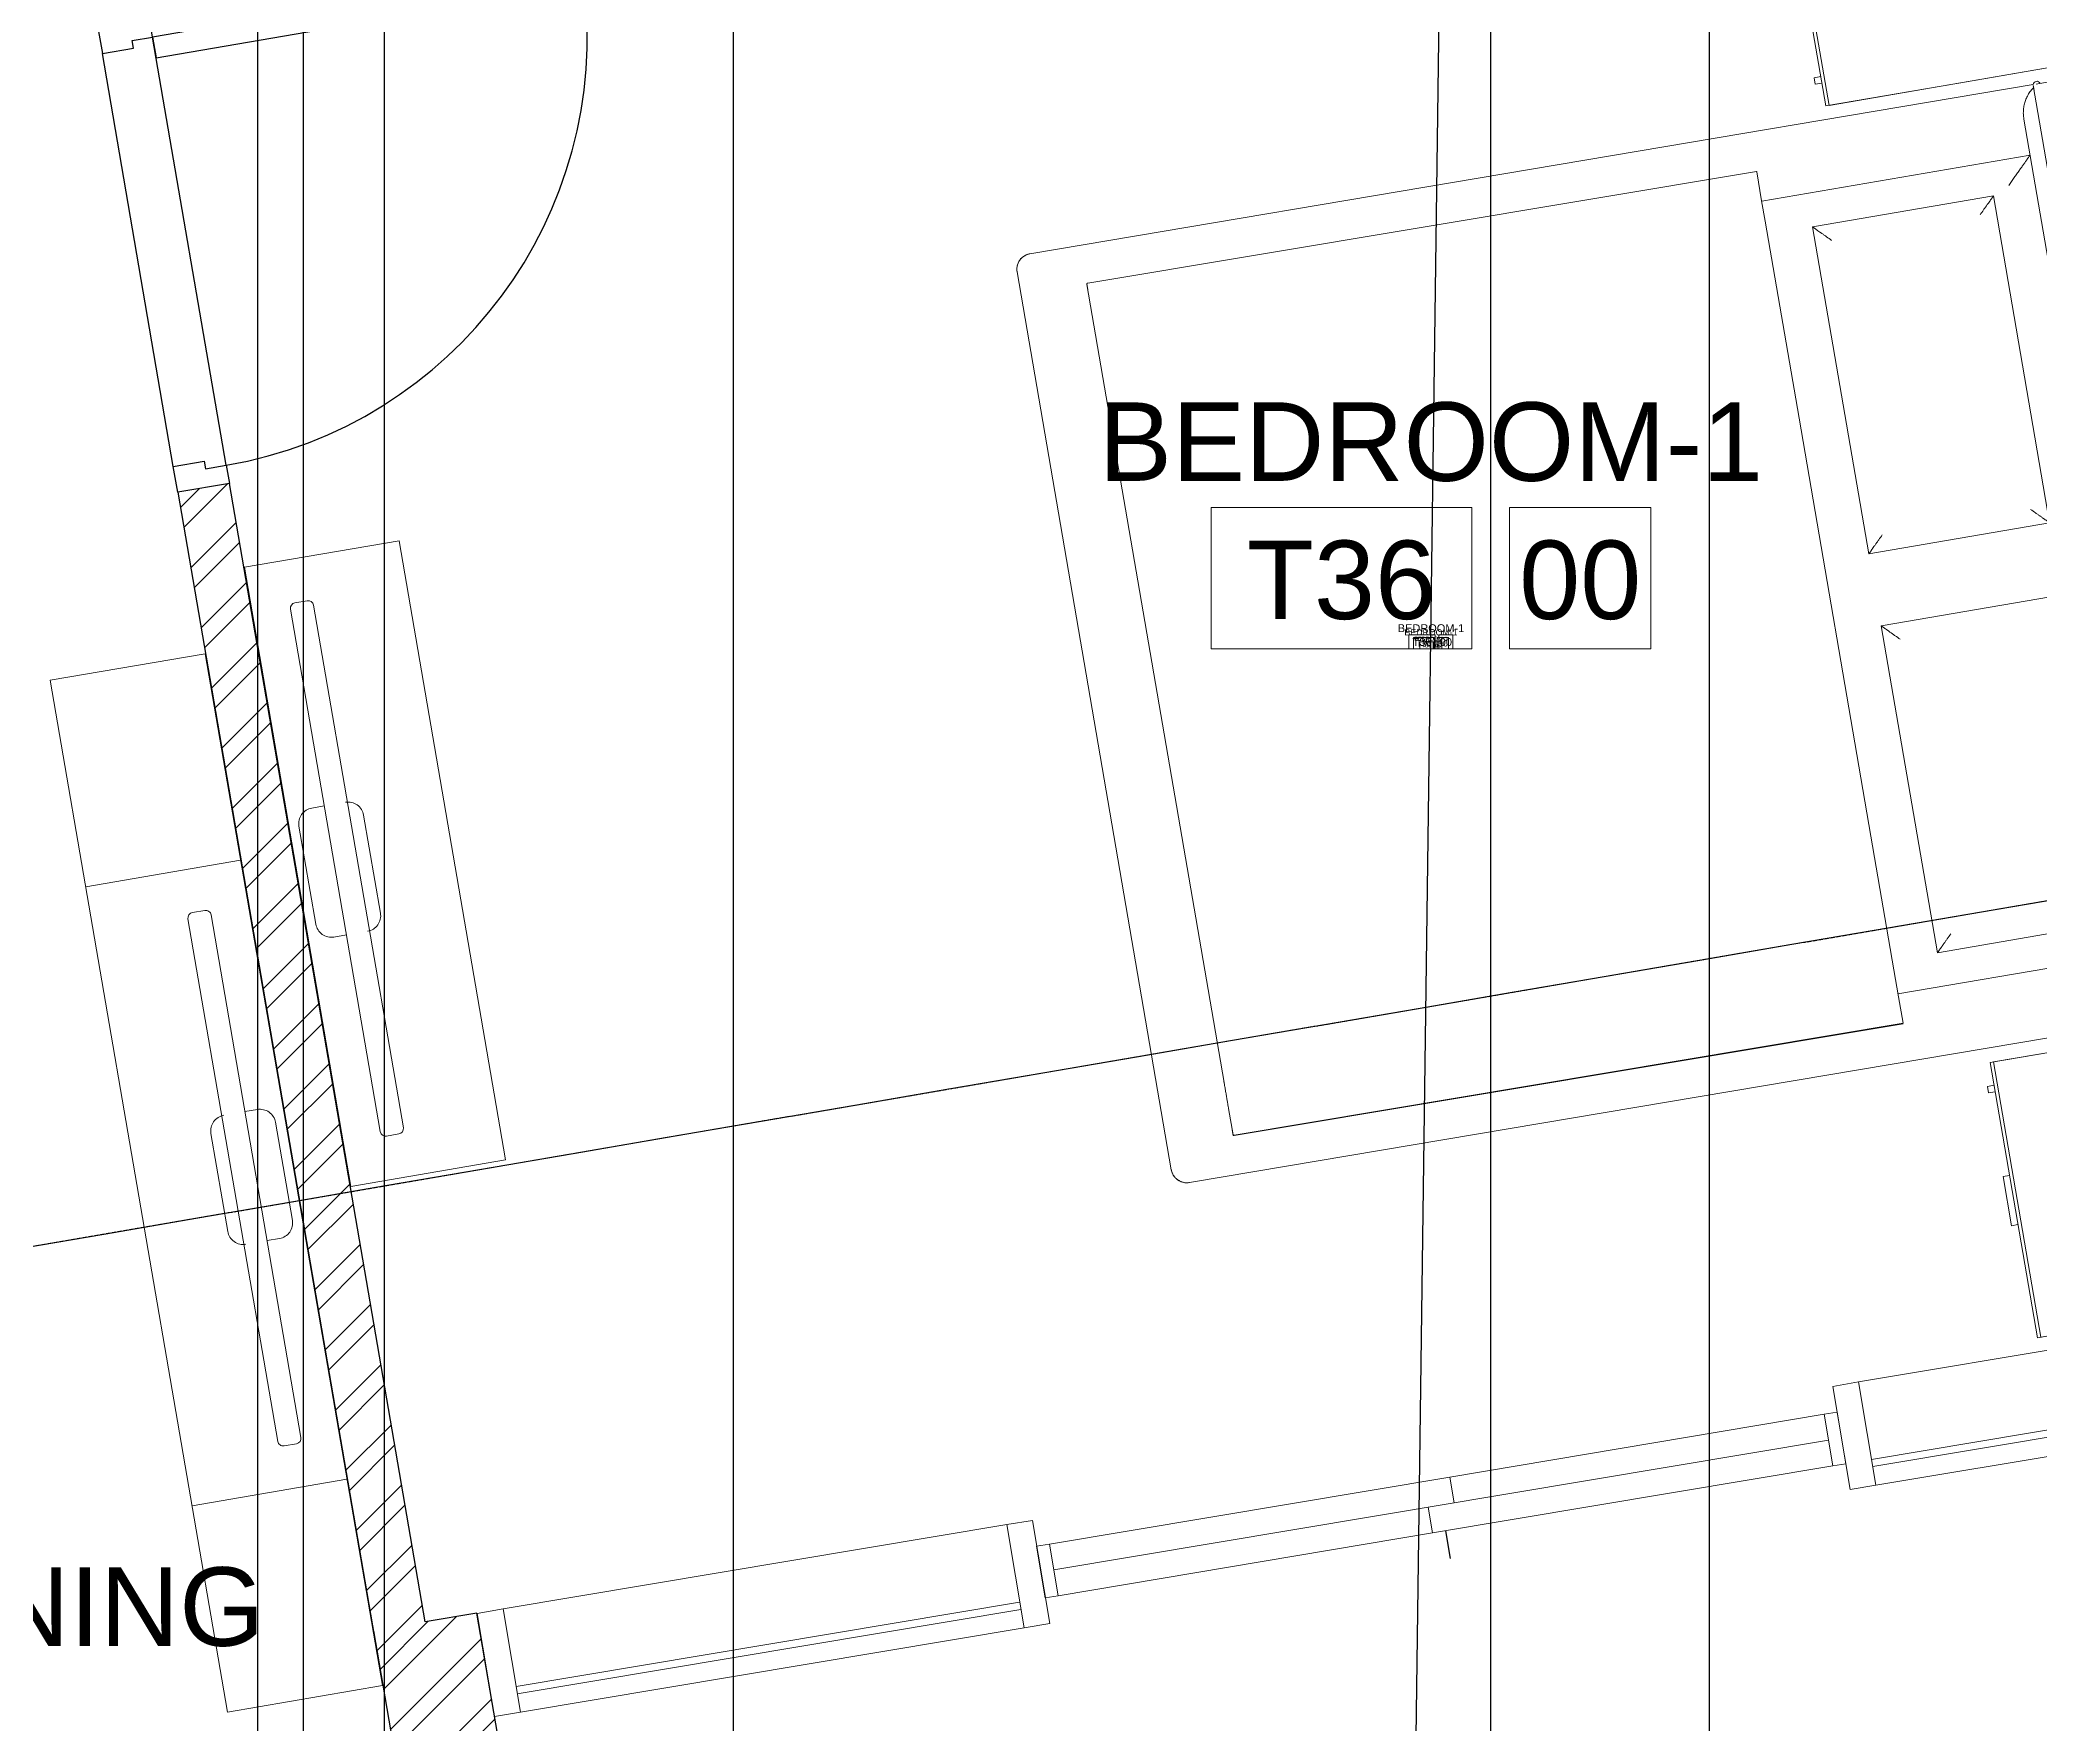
# Model space of a CAD drawing. Header units: millimetres. Extents: x -9226 to 166212, y -13 to 97274.
# Drawn here: x 30517 to 34336, y 14498 to 17713 of the extents above; entities that cross this region are included whole.
import ezdxf
from ezdxf.enums import TextEntityAlignment as Align

# ---------------------------------------------------------------- set-up
doc = ezdxf.new("R2010")
doc.units = ezdxf.units.MM
doc.linetypes.add('23491-GN-XR-PLOT LIMIT$0$DASHED', pattern=[0.75, 0.5, -0.25])
doc.linetypes.add('23491-GN-XR-PLOT LIMIT$0$PHANTOM2', pattern=[1.25, 0.625, -0.125, 0.125, -0.125, 0.125, -0.125])
doc.layers.get('0').update_dxf_attribs({"color": 8})
doc.layers.get('Defpoints').update_dxf_attribs({"color": 8})
for name, color, linetype in [('1.INS', 8, 'Continuous'), ('23491-GN-XR-PLOT LIMIT$0$ARCADE', 8, 'Continuous'), ('23491-GN-XR-PLOT LIMIT$0$BUILDING', 8, 'Continuous'), ('23491-GN-XR-PLOT LIMIT$0$PODIUM', 8, 'Continuous'), ('23491-GN-XR-PLOT LIMIT$0$RETAIL', 8, 'Continuous'), ('FAD', 3, 'Continuous')]:
    doc.layers.add(name, color=color, linetype=linetype)
for name, color, linetype, lineweight in [('1.XREF', 8, 'Continuous', 9), ('23491-GN-XR-PLOT LIMIT$0$G-ANNO-TTLB', 8, 'Continuous', 5), ('23491-XR-AR-2ND FLOOR PLAN$0$23491-XR-AR-TYP-FLOOR$0$A-FURN-FREE-PLAN', 8, 'Continuous', 5), ('23491-XR-AR-2ND FLOOR PLAN$0$23491-XR-AR-TYP-FLOOR$0$A-Glaz-Sill', 8, 'Continuous', 5), ('23491-XR-AR-2ND FLOOR PLAN$0$23491-XR-AR-TYP-FLOOR$0$A-GLAZ-WNDO', 8, 'Continuous', 13), ('23491-XR-AR-2ND FLOOR PLAN$0$23491-XR-AR-TYP-FLOOR$0$A-WALL-PATT', 8, 'Continuous', 5), ('23491-XR-AR-2ND FLOOR PLAN$0$23491-XR-AR-TYP-FLOOR$0$Zone-6_30May22$0$TYP$0$2B+G+19+R Typical Floor$0$A-DOOR', 8, 'Continuous', 25), ('23491-XR-AR-2ND FLOOR PLAN$0$A-ANNO-DIMS', 8, 'Continuous', 5), ('23491-XR-AR-2ND FLOOR PLAN$0$A-FLOR-IDEN', 8, 'Continuous', 9), ('23491-XR-AR-2ND FLOOR PLAN$0$A-FLOR-IDEN @ 10', 8, 'Continuous', 9), ('23491-XR-AR-2ND FLOOR PLAN$0$A-FLOR-IDEN @ 100', 8, 'Continuous', 9), ('23491-XR-AR-2ND FLOOR PLAN$0$A-FLOR-IDEN @ 5', 8, 'Continuous', 9), ('23491-XR-AR-2ND FLOOR PLAN$0$A-FLOR-IDEN @ 8', 8, 'Continuous', 9), ('23491-XR-AR-2ND FLOOR PLAN$0$A-WALL', 8, 'Continuous', 30), ('23491-XR-AR-2ND FLOOR PLAN$0$A-WALL-CAVI', 8, 'Continuous', 15), ('23491-XR-AR-2ND FLOOR PLAN$0$NEC- Glass', 8, 'Continuous', 5), ('A-ANNO-DIMS', 8, 'Continuous', 9)]:
    doc.layers.add(name, color=color, linetype=linetype, lineweight=lineweight)
doc.styles.add('23491-XR-AR-2ND FLOOR PLAN$0$SDC-TEXT_4_2', font='arial.ttf')
doc.styles.add('ROMANS', font='isocp.shx', dxfattribs={"width": 0.8})
doc.dimstyles.new('JSE', dxfattribs={"dimtxt": 50, "dimasz": 150, "dimexe": 0.18, "dimexo": 0.0625, "dimgap": 50, "dimtad": 0, "dimdec": 0, "dimrnd": 5, "dimzin": 0, "dimdsep": 46, "dimtxsty": 'ROMANS', "dimcen": 0.09, "dimclrd": 7, "dimclre": 7, "dimclrt": 7, "dimadec": 0, "dimazin": 0, "dimtfac": 1, "dimtdec": 0, "dimtofl": 0, "dimtmove": 0, "dimatfit": 3, "dimfxl": 1, "dimtolj": 1, "dimtzin": 0, "dimarcsym": 1})

# ---------------------------------------------------------------- blocks, each defined once
blk = doc.blocks.new('*U534')
at = {"layer": '23491-XR-AR-2ND FLOOR PLAN$0$23491-XR-AR-TYP-FLOOR$0$Zone-6_30May22$0$TYP$0$2B+G+19+R Typical Floor$0$A-DOOR', "color": 8}
for p, q in [((0.865, 0), (0.035, 0)), ((0.85, -0.1), (0.05, -0.1))]:
    blk.add_line(p, q, dxfattribs=at)
blk.add_lwpolyline([(0.075, 0), (0.075, 0.829), (0.035, 0.829), (0.035, 0)], close=True, dxfattribs=at)
for points in [[(0.035, 0), (0, 0), (0, -0.1), (0.05, -0.1), (0.05, -0.04), (0.035, -0.04), (0.035, 0)], [(0.865, 0), (0.9, 0), (0.9, -0.1), (0.85, -0.1), (0.85, -0.04), (0.865, -0.04), (0.865, 0)]]:
    blk.add_lwpolyline(points, dxfattribs=at)
blk.add_arc((0.035, 0), 0.83, 360, 87.2377, dxfattribs=at)
blk = doc.blocks.new('23491-XR-AR-2ND FLOOR PLAN$0$23491-XR-AR-TYP-FLOOR$0$Zone-6_30May22$0$A$C7CC33DBA')
at = {"color": 8, "linetype": 'ByBlock'}
for p, q in [((0, 0), (0.508, 0)), ((0, -0.5334), (0, 0)), ((0.0063, -0.5334), (0.0063, 0)), ((0.0063, 0), (0.5144, 0)), ((0.508, 0), (0.508, -0.5334)), ((0.5144, 0), (0.5144, -0.5334)), ((0.5144, -0.2191), (0.5271, -0.2191)), ((0.5271, -0.2191), (0.5271, -0.3143)), ((0.5271, -0.3143), (0.5144, -0.3143)), ((0.5271, -0.4765), (0.5144, -0.4765)), ((0.5144, -0.4892), (0.5271, -0.4892)), ((0.5271, -0.4892), (0.5271, -0.4765)), ((0.508, -0.5334), (0, -0.5334)), ((0.2604, -0.5334), (0.0063, -0.5334)), ((0.5144, -0.5334), (0.2604, -0.5334))]:
    blk.add_line(p, q, dxfattribs=at)
blk = doc.blocks.new('23491-XR-AR-2ND FLOOR PLAN$0$23491-XR-AR-TYP-FLOOR$0$Zone-6_30May22$0$A$C38B4630D')
at = {"color": 8, "linetype": 'ByBlock'}
for p, q in [((-2.3855, 0.9668), (-2.2823, 0.9668)), ((-2.2823, 0.9668), (-2.279, 0.9668)), ((-2.2732, 0.9668), (-0.3299, 0.9728)), ((-2.273, 0.965), (-2.273, -0.8332)), ((-0.2999, 0.9428), (-0.2999, -0.7972)), ((-2.2445, 0.905), (-2.2445, -0.7714)), ((-1.7245, 0.8928), (-0.4294, 0.8988)), ((-1.7245, 0.8928), (-1.7245, 0.8918)), ((-1.7245, 0.8918), (-1.7245, 0.836)), ((-0.4294, 0.8988), (-0.4284, 0.8988)), ((-0.4274, 0.8969), (-0.4274, -0.65)), ((-2.2445, 0.835), (-1.7245, 0.835)), ((-1.7245, 0.836), (-1.7245, 0.7967)), ((-2.1624, 0.7702), (-1.812, 0.7702)), ((-2.1624, 0.1366), (-2.1624, 0.7702)), ((-1.812, 0.7702), (-1.812, 0.1366)), ((-1.7245, 0.7967), (-1.7245, 0.4144)), ((-1.7245, 0.4144), (-1.7245, -0.3957)), ((-1.812, 0.1366), (-2.1624, 0.1366)), ((-2.1624, -0.003), (-1.812, -0.003)), ((-1.812, -0.003), (-1.812, -0.6366)), ((-1.7245, -0.3957), (-1.7245, -0.6548)), ((-1.812, -0.6366), (-2.1624, -0.6366)), ((-1.7245, -0.6548), (-1.7245, -0.7072)), ((-1.7245, -0.7014), (-2.2445, -0.7014)), ((-1.7245, -0.7072), (-1.7245, -0.7582)), ((-0.4274, -0.7003), (-0.4274, -0.7514)), ((-1.7245, -0.7582), (-0.4294, -0.7522)), ((-0.4294, -0.7532), (-1.7245, -0.7592)), ((-0.4284, -0.7522), (-0.4294, -0.7522)), ((-0.4284, -0.7532), (-0.4294, -0.7532)), ((-0.3299, -0.8272), (-2.2732, -0.8332))]:
    blk.add_line(p, q, dxfattribs=at)
at = {"color": 8, "linetype": 'ByBlock', "flags": 128}
for points in [[(-2.273, 0.965), (-2.273, 0.965), (-2.273, 0.965), (-2.273, 0.9649), (-2.273, 0.9649), (-2.273, 0.9648), (-2.273, 0.9647), (-2.273, 0.9646), (-2.273, 0.9645), (-2.273, 0.9644), (-2.273, 0.9642), (-2.273, 0.964), (-2.273, 0.9639), (-2.273, 0.9637), (-2.273, 0.9635), (-2.273, 0.9633), (-2.273, 0.963), (-2.273, 0.9628), (-2.273, 0.9625), (-2.273, 0.9622), (-2.273, 0.962), (-2.273, 0.9617), (-2.273, 0.9614), (-2.273, 0.9611), (-2.273, 0.9607), (-2.273, 0.9604), (-2.273, 0.9601), (-2.273, 0.9597), (-2.273, 0.9594), (-2.273, 0.959), (-2.273, 0.9586), (-2.273, 0.9582), (-2.273, 0.9579), (-2.273, 0.9575), (-2.273, 0.9571), (-2.273, 0.9567), (-2.273, 0.9563), (-2.273, 0.9559), (-2.273, 0.9555), (-2.273, 0.9551), (-2.273, 0.955)], [(-0.3299, 0.9728), (-0.3287, 0.9728), (-0.3275, 0.9727), (-0.3263, 0.9726), (-0.3252, 0.9724), (-0.324, 0.9722), (-0.3228, 0.9719), (-0.3216, 0.9716), (-0.3205, 0.9713), (-0.3194, 0.9709), (-0.3183, 0.9704), (-0.3172, 0.9699), (-0.3161, 0.9694), (-0.315, 0.9688), (-0.314, 0.9682), (-0.313, 0.9675), (-0.312, 0.9669), (-0.3111, 0.9661), (-0.3102, 0.9653), (-0.3093, 0.9645), (-0.3084, 0.9637), (-0.3076, 0.9628), (-0.3068, 0.9619), (-0.3061, 0.961), (-0.3054, 0.96), (-0.3047, 0.959), (-0.3041, 0.958), (-0.3035, 0.9569), (-0.3029, 0.9559), (-0.3024, 0.9548), (-0.302, 0.9537), (-0.3016, 0.9525), (-0.3012, 0.9514), (-0.3009, 0.9502), (-0.3006, 0.9491), (-0.3004, 0.9479), (-0.3002, 0.9467), (-0.3001, 0.9455), (-0.3, 0.9443), (-0.2999, 0.9431), (-0.2999, 0.9428)], [(-0.4274, 0.8978), (-0.4274, 0.8978), (-0.4274, 0.8979), (-0.4274, 0.8979), (-0.4274, 0.8979), (-0.4274, 0.898), (-0.4274, 0.898), (-0.4274, 0.8981), (-0.4275, 0.8981), (-0.4275, 0.8981), (-0.4275, 0.8982), (-0.4275, 0.8982), (-0.4275, 0.8982), (-0.4275, 0.8983), (-0.4276, 0.8983), (-0.4276, 0.8983), (-0.4276, 0.8984), (-0.4276, 0.8984), (-0.4277, 0.8984), (-0.4277, 0.8985), (-0.4277, 0.8985), (-0.4277, 0.8985), (-0.4278, 0.8985), (-0.4278, 0.8986), (-0.4278, 0.8986), (-0.4279, 0.8986), (-0.4279, 0.8986), (-0.4279, 0.8987), (-0.428, 0.8987), (-0.428, 0.8987), (-0.428, 0.8987), (-0.4281, 0.8987), (-0.4281, 0.8987), (-0.4282, 0.8987), (-0.4282, 0.8988), (-0.4282, 0.8988), (-0.4283, 0.8988), (-0.4283, 0.8988), (-0.4284, 0.8988), (-0.4284, 0.8988), (-0.4284, 0.8988)], [(-0.4274, 0.8856), (-0.4274, 0.8857), (-0.4274, 0.8859), (-0.4274, 0.886), (-0.4274, 0.8862), (-0.4274, 0.8864), (-0.4274, 0.8865), (-0.4274, 0.8867), (-0.4274, 0.8869), (-0.4274, 0.8871), (-0.4274, 0.8873), (-0.4274, 0.8875), (-0.4274, 0.8877), (-0.4274, 0.8879), (-0.4274, 0.8882), (-0.4274, 0.8884), (-0.4274, 0.8886), (-0.4274, 0.8889), (-0.4274, 0.8891), (-0.4274, 0.8894), (-0.4274, 0.8896), (-0.4274, 0.8899), (-0.4274, 0.8901), (-0.4274, 0.8904), (-0.4274, 0.8906), (-0.4274, 0.8909), (-0.4274, 0.8912), (-0.4274, 0.8914), (-0.4274, 0.8917), (-0.4274, 0.8919), (-0.4274, 0.8922), (-0.4274, 0.8925), (-0.4274, 0.8927), (-0.4274, 0.893), (-0.4274, 0.8932), (-0.4274, 0.8935), (-0.4274, 0.8937), (-0.4274, 0.8939), (-0.4274, 0.8942), (-0.4274, 0.8944), (-0.4274, 0.8946), (-0.4274, 0.8949), (-0.4274, 0.8951), (-0.4274, 0.8953), (-0.4274, 0.8955), (-0.4274, 0.8957), (-0.4274, 0.8959), (-0.4274, 0.896), (-0.4274, 0.8962), (-0.4274, 0.8964), (-0.4274, 0.8965), (-0.4274, 0.8967), (-0.4274, 0.8968), (-0.4274, 0.897), (-0.4274, 0.8971), (-0.4274, 0.8972), (-0.4274, 0.8973), (-0.4274, 0.8974), (-0.4274, 0.8975), (-0.4274, 0.8975), (-0.4274, 0.8976), (-0.4274, 0.8977), (-0.4274, 0.8977), (-0.4274, 0.8977), (-0.4274, 0.8978), (-0.4274, 0.8978), (-0.4274, 0.8978)], [(-0.4274, 0.8978), (-0.4274, 0.8978), (-0.4274, 0.8978), (-0.4274, 0.8977), (-0.4274, 0.8977), (-0.4274, 0.8976), (-0.4274, 0.8976), (-0.4274, 0.8975), (-0.4274, 0.8974), (-0.4274, 0.8974), (-0.4274, 0.8973), (-0.4274, 0.8972), (-0.4274, 0.897), (-0.4274, 0.8969)], [(-0.4274, -0.6488), (-0.4274, -0.6512), (-0.4274, -0.6535), (-0.4274, -0.6559), (-0.4274, -0.6582), (-0.4274, -0.6605), (-0.4274, -0.6628), (-0.4274, -0.6651), (-0.4274, -0.6674), (-0.4274, -0.6696), (-0.4274, -0.6718), (-0.4274, -0.6739), (-0.4274, -0.6761), (-0.4274, -0.6781), (-0.4274, -0.6802), (-0.4274, -0.6821), (-0.4274, -0.6841), (-0.4274, -0.6859), (-0.4274, -0.6877), (-0.4274, -0.6895), (-0.4274, -0.6911), (-0.4274, -0.6928), (-0.4274, -0.6943), (-0.4274, -0.6958), (-0.4274, -0.6972), (-0.4274, -0.6985), (-0.4274, -0.6997), (-0.4274, -0.7003)], [(-0.4284, -0.7532), (-0.4284, -0.7532), (-0.4283, -0.7532), (-0.4283, -0.7532), (-0.4282, -0.7532), (-0.4282, -0.7532), (-0.4282, -0.7532), (-0.4281, -0.7532), (-0.4281, -0.7532), (-0.4281, -0.7531), (-0.428, -0.7531), (-0.428, -0.7531), (-0.4279, -0.7531), (-0.4279, -0.7531), (-0.4279, -0.753), (-0.4278, -0.753), (-0.4278, -0.753), (-0.4278, -0.753), (-0.4277, -0.753), (-0.4277, -0.7529), (-0.4277, -0.7529), (-0.4277, -0.7529), (-0.4276, -0.7528), (-0.4276, -0.7528), (-0.4276, -0.7528), (-0.4276, -0.7527), (-0.4275, -0.7527), (-0.4275, -0.7527), (-0.4275, -0.7526), (-0.4275, -0.7526), (-0.4275, -0.7526), (-0.4275, -0.7525), (-0.4274, -0.7525), (-0.4274, -0.7524), (-0.4274, -0.7524), (-0.4274, -0.7524), (-0.4274, -0.7523), (-0.4274, -0.7523), (-0.4274, -0.7523), (-0.4274, -0.7522), (-0.4274, -0.7522)], [(-0.4274, -0.7522), (-0.4274, -0.7522), (-0.4274, -0.7522), (-0.4274, -0.7522), (-0.4274, -0.7521), (-0.4274, -0.7521), (-0.4274, -0.752), (-0.4274, -0.7519), (-0.4274, -0.7519), (-0.4274, -0.7518), (-0.4274, -0.7517), (-0.4274, -0.7516), (-0.4274, -0.7515), (-0.4274, -0.7513), (-0.4274, -0.7512), (-0.4274, -0.7511), (-0.4274, -0.7509), (-0.4274, -0.7508), (-0.4274, -0.7506), (-0.4274, -0.7504), (-0.4274, -0.7502), (-0.4274, -0.75), (-0.4274, -0.7498), (-0.4274, -0.7496), (-0.4274, -0.7494), (-0.4274, -0.7492), (-0.4274, -0.749), (-0.4274, -0.7488), (-0.4274, -0.7485), (-0.4274, -0.7483), (-0.4274, -0.7481), (-0.4274, -0.7478), (-0.4274, -0.7476), (-0.4274, -0.7473), (-0.4274, -0.7471), (-0.4274, -0.7468), (-0.4274, -0.7465), (-0.4274, -0.7463), (-0.4274, -0.746), (-0.4274, -0.7458), (-0.4274, -0.7455), (-0.4274, -0.7453), (-0.4274, -0.745), (-0.4274, -0.7447), (-0.4274, -0.7445), (-0.4274, -0.7442), (-0.4274, -0.744), (-0.4274, -0.7437), (-0.4274, -0.7435), (-0.4274, -0.7432), (-0.4274, -0.743), (-0.4274, -0.7428), (-0.4274, -0.7425), (-0.4274, -0.7423), (-0.4274, -0.7421), (-0.4274, -0.7419), (-0.4274, -0.7417), (-0.4274, -0.7415), (-0.4274, -0.7413), (-0.4274, -0.7411), (-0.4274, -0.7409), (-0.4274, -0.7407), (-0.4274, -0.7406), (-0.4274, -0.7404), (-0.4274, -0.7403), (-0.4274, -0.7401), (-0.4274, -0.74)], [(-0.4274, -0.7514), (-0.4274, -0.7515), (-0.4274, -0.7516), (-0.4274, -0.7517), (-0.4274, -0.7518), (-0.4274, -0.7519), (-0.4274, -0.752), (-0.4274, -0.752), (-0.4274, -0.7521), (-0.4274, -0.7521), (-0.4274, -0.7522), (-0.4274, -0.7522), (-0.4274, -0.7522), (-0.4274, -0.7522)], [(-0.2999, -0.7972), (-0.3, -0.7984), (-0.3, -0.7996), (-0.3002, -0.8008), (-0.3003, -0.802), (-0.3005, -0.8032), (-0.3008, -0.8043), (-0.3011, -0.8055), (-0.3015, -0.8066), (-0.3019, -0.8078), (-0.3023, -0.8089), (-0.3028, -0.81), (-0.3033, -0.8111), (-0.3039, -0.8121), (-0.3045, -0.8131), (-0.3052, -0.8142), (-0.3059, -0.8151), (-0.3066, -0.8161), (-0.3074, -0.817), (-0.3082, -0.8179), (-0.309, -0.8187), (-0.3099, -0.8196), (-0.3108, -0.8203), (-0.3118, -0.8211), (-0.3127, -0.8218), (-0.3137, -0.8225), (-0.3148, -0.8231), (-0.3158, -0.8237), (-0.3169, -0.8242), (-0.318, -0.8247), (-0.3191, -0.8252), (-0.3202, -0.8256), (-0.3213, -0.826), (-0.3225, -0.8263), (-0.3237, -0.8265), (-0.3248, -0.8268), (-0.326, -0.827), (-0.3272, -0.8271), (-0.3284, -0.8272), (-0.3296, -0.8272), (-0.3299, -0.8272)]]:
    blk.add_lwpolyline(points, dxfattribs=at)
at = {"color": 8, "linetype": 'ByBlock'}
for centre, radius, start, end in [((-2.28, 0.965), 0.007, 14.8093, 165.1909), ((-0.3299, 0.9428), 0.03, 60, 90), ((-0.3299, 0.9428), 0.03, 0, 52.5651), ((-0.3299, -0.7972), 0.03, 330, 0), ((-0.3299, -0.7972), 0.03, 270, 322.5651)]:
    blk.add_arc(centre, radius, start, end, dxfattribs=at)
at = {"color": 8, "linetype": 'ByBlock', "extrusion": (8.07794e-28, 1.29247e-26, -1)}
blk.add_ellipse((-0.4284, -0.7514), major_axis=(0.001, 0), ratio=0.8714, start_param=0, end_param=1.570796, dxfattribs=at)
at = {"color": 8, "linetype": 'ByBlock'}
for points, knots in [([(-2.2727, 0.9608), (-2.2698, 0.9587), (-2.2649, 0.9545), (-2.2596, 0.9484), (-2.2561, 0.9435), (-2.2529, 0.9384), (-2.2495, 0.9316), (-2.2466, 0.9229), (-2.2449, 0.9142), (-2.2445, 0.9081), (-2.2445, 0.905)], [0.1050193, 0.1050193, 0.1050193, 0.1050193, 0.25, 0.375, 0.4375, 0.5, 0.625, 0.75, 0.875, 1, 1, 1, 1]), ([(-2.1945, 0.785), (-2.1989, 0.7894), (-2.2054, 0.7959), (-2.2137, 0.8042), (-2.2186, 0.8091), (-2.2222, 0.8128), (-2.2258, 0.8163), (-2.2291, 0.8196), (-2.2321, 0.8226), (-2.2349, 0.8254), (-2.2379, 0.8284), (-2.2408, 0.8313), (-2.2436, 0.8341), (-2.2444, 0.835), (-2.2445, 0.835)], [0, 0, 0, 0, 0.166667, 0.25, 0.333333, 0.375, 0.416667, 0.5, 0.541667, 0.583333, 0.666667, 0.75, 0.833333, 1, 1, 1, 1]), ([(-2.131, 0.7388), (-2.1338, 0.7416), (-2.1379, 0.7458), (-2.1433, 0.7511), (-2.1464, 0.7542), (-2.1488, 0.7566), (-2.1511, 0.7589), (-2.1532, 0.761), (-2.1552, 0.763), (-2.157, 0.7648), (-2.1598, 0.7675), (-2.1614, 0.7692), (-2.1622, 0.77)], [0, 0, 0, 0, 0.2, 0.3, 0.4, 0.45, 0.5, 0.6, 0.65, 0.7, 0.8, 1, 1, 1, 1]), ([(-1.8434, 0.7388), (-1.8407, 0.7416), (-1.8365, 0.7457), (-1.8311, 0.7511), (-1.828, 0.7542), (-1.8256, 0.7566), (-1.8233, 0.7589), (-1.8212, 0.761), (-1.8193, 0.7629), (-1.8175, 0.7648), (-1.8147, 0.7675), (-1.813, 0.7692), (-1.8122, 0.77)], [0, 0, 0, 0, 0.2, 0.3, 0.4, 0.45, 0.5, 0.6, 0.65, 0.7, 0.8, 1, 1, 1, 1]), ([(-2.1622, 0.1368), (-2.1614, 0.1376), (-2.1597, 0.1392), (-2.1566, 0.1424), (-2.1542, 0.1448), (-2.1522, 0.1468), (-2.1505, 0.1485), (-2.1488, 0.1502), (-2.1464, 0.1526), (-2.1433, 0.1557), (-2.138, 0.161), (-2.1338, 0.1652), (-2.131, 0.168)], [-1, -1, -1, -1, -0.8, -0.7, -0.6, -0.55, -0.5, -0.45, -0.4, -0.3, -0.2, 0, 0, 0, 0]), ([(-1.8434, 0.168), (-1.8406, 0.1652), (-1.8365, 0.161), (-1.8311, 0.1557), (-1.828, 0.1526), (-1.8256, 0.1502), (-1.8233, 0.1479), (-1.8212, 0.1458), (-1.8193, 0.1438), (-1.8174, 0.142), (-1.8147, 0.1392), (-1.813, 0.1376), (-1.8122, 0.1368)], [0, 0, 0, 0, 0.2, 0.3, 0.4, 0.45, 0.5, 0.6, 0.65, 0.7, 0.8, 1, 1, 1, 1]), ([(-1.8122, -0.0032), (-1.813, -0.004), (-1.8147, -0.0057), (-1.8179, -0.0089), (-1.8202, -0.0112), (-1.8222, -0.0133), (-1.8239, -0.0149), (-1.8256, -0.0166), (-1.828, -0.019), (-1.8311, -0.0221), (-1.8365, -0.0275), (-1.8406, -0.0317), (-1.8434, -0.0344)], [0, 0, 0, 0, 0.2, 0.3, 0.4, 0.45, 0.5, 0.55, 0.6, 0.7, 0.8, 1, 1, 1, 1]), ([(-1.8122, -0.6364), (-1.813, -0.6356), (-1.8147, -0.634), (-1.8178, -0.6308), (-1.8202, -0.6284), (-1.8223, -0.6264), (-1.8239, -0.6247), (-1.8256, -0.623), (-1.828, -0.6206), (-1.8311, -0.6175), (-1.8365, -0.6122), (-1.8407, -0.608), (-1.8434, -0.6052)], [0, 0, 0, 0, 0.2, 0.3, 0.4, 0.45, 0.5, 0.55, 0.6, 0.7, 0.8, 1, 1, 1, 1])]:
    blk.add_open_spline(points, degree=3, knots=knots, dxfattribs=at)
for points in [[(-2.1622, 0.77), (-2.1623, 0.7701), (-2.1624, 0.7702), (-2.1624, 0.7702), (-2.1624, 0.7702)], [(-1.8122, 0.77), (-1.8121, 0.7701), (-1.812, 0.7702), (-1.812, 0.7702), (-1.812, 0.7702)], [(-1.8122, 0.1368), (-1.8121, 0.1367), (-1.812, 0.1366), (-1.812, 0.1366), (-1.812, 0.1366)], [(-1.812, -0.003), (-1.812, -0.003), (-1.812, -0.003), (-1.8121, -0.0031), (-1.8122, -0.0032)], [(-1.812, -0.6366), (-1.812, -0.6366), (-1.812, -0.6366), (-1.8121, -0.6365), (-1.8122, -0.6364)]]:
    blk.add_open_spline(points, degree=3, dxfattribs=at)
at = {"color": 8}
blk.add_blockref('23491-XR-AR-2ND FLOOR PLAN$0$23491-XR-AR-TYP-FLOOR$0$Zone-6_30May22$0$A$C7CC33DBA', (-2.3902, 1.5272), dxfattribs=at)
at = {"color": 8, "xscale": -1, "rotation": 180}
blk.add_blockref('23491-XR-AR-2ND FLOOR PLAN$0$23491-XR-AR-TYP-FLOOR$0$Zone-6_30May22$0$A$C7CC33DBA', (-2.3902, -1.3936), dxfattribs=at)
blk = doc.blocks.new('23491-XR-AR-2ND FLOOR PLAN$0$23491-XR-AR-TYP-FLOOR$0$TV')
at = {"color": 8}
for p, q in [((0.0731, 0.5064), (0.0731, -0.5064)), ((0.1075, 0.5168), (0.0835, 0.5168)), ((0.1179, -0.5064), (0.1179, 0.5064)), ((0.1075, -0.5168), (0.0835, -0.5168))]:
    blk.add_line(p, q, dxfattribs=at)
for points in [[(0.0731, 0.125), (0.049, 0.125, 0.414214), (0.019, 0.095), (0.019, -0.095, 0.414214), (0.049, -0.125), (0.0731, -0.125)], [(0.1142, -0.125, 0.414214), (0.1442, -0.095), (0.1442, 0.095, 0.414214), (0.1142, 0.125)]]:
    blk.add_lwpolyline(points, format="xyb", dxfattribs=at)
for centre, start, end in [((0.0835, 0.5064), 89.9999, 179.9999), ((0.1075, 0.5064), 0.0001, 90.0001), ((0.0835, -0.5064), 180.0001, 270.0001), ((0.1075, -0.5064), 269.9999, 359.9999)]:
    blk.add_arc(centre, 0.0104, start, end, dxfattribs=at)
blk = doc.blocks.new('23491-XR-AR-2ND FLOOR PLAN$0$23491-XR-AR-TYP-FLOOR$0$TV&stand')
at = {"color": 8}
for p, q in [((0, 0.6), (-0.3, 0.6)), ((0, 0.6), (-0.3, 0.6)), ((0, -0.6), (-0.3, -0.6))]:
    blk.add_line(p, q, dxfattribs=at)
blk.add_lwpolyline([(-0.3, -1), (0, -1), (0, 1), (-0.3, 1)], close=True, dxfattribs=at)
at = {"color": 8, "rotation": 180}
blk.add_blockref('23491-XR-AR-2ND FLOOR PLAN$0$23491-XR-AR-TYP-FLOOR$0$TV', (0, 0), dxfattribs=at)
blk = doc.blocks.new('23491-XR-AR-2ND FLOOR PLAN$0$A$C1cb4348e')
at = {"layer": '23491-XR-AR-2ND FLOOR PLAN$0$23491-XR-AR-TYP-FLOOR$0$A-Glaz-Sill', "color": 8}
for p, q in [((100, 800), (100, 1525)), ((0, 750), (0, 25))]:
    blk.add_line(p, q, dxfattribs=at)
at = {"layer": '23491-XR-AR-2ND FLOOR PLAN$0$NEC- Glass', "color": 8}
for points in [[(100, 1550), (100, 1525), (0, 1525), (0, 1550)], [(0, 1525), (0, 750), (50, 750), (50, 1525)], [(50, 25), (50, 800), (100, 800), (100, 25)], [(100, 0), (100, 25), (0, 25), (0, 0)]]:
    blk.add_lwpolyline(points, close=True, dxfattribs=at)
at = {"layer": 'Defpoints', "color": 8}
blk.add_line((100, 775), (153.9, 775), dxfattribs=at)
blk = doc.blocks.new('23491-XR-AR-2ND FLOOR PLAN$0$A$C98741eb2')
at = {"layer": '23491-XR-AR-2ND FLOOR PLAN$0$23491-XR-AR-TYP-FLOOR$0$A-Glaz-Sill', "color": 8}
for p, q in [((2352.5, 2110.4, 0), (3314.3, 2271.5, 0)), ((3347.4, 2074.3, 0), (2385.6, 1913.1, 0)), ((725.6, 1837.9, 0), (-236.2, 1676.8, 0)), ((-203.1, 1479.5, 0), (758.7, 1640.6, 0))]:
    blk.add_line(p, q, dxfattribs=at)
at = {"layer": '23491-XR-AR-2ND FLOOR PLAN$0$23491-XR-AR-TYP-FLOOR$0$A-GLAZ-WNDO', "color": 8, "elevation": 0}
blk.add_lwpolyline([(2385.6, 1913.1), (2336.3, 1904.9), (2303.2, 2102.1), (2352.5, 2110.4)], close=True, dxfattribs=at)
at = {"layer": '23491-XR-AR-2ND FLOOR PLAN$0$23491-XR-AR-TYP-FLOOR$0$A-GLAZ-WNDO', "color": 8}
for points in [[(758.7, 1640.6), (808, 1648.9), (774.9, 1846.1), (725.6, 1837.9)], [(-203.1, 1479.5), (-252.4, 1471.2), (-285.5, 1668.5), (-236.2, 1676.8)]]:
    blk.add_lwpolyline(points, close=True, dxfattribs=at)
at = {"layer": '23491-XR-AR-2ND FLOOR PLAN$0$NEC- Glass', "color": 8}
for p, q in [((3339.1, 2123.6, 0), (2377.3, 1962.5, 0)), ((3341.4, 2109.8, 0), (2379.6, 1948.7, 0)), ((-211.4, 1528.8, 0), (750.4, 1689.9, 0)), ((-209.1, 1515, 0), (752.7, 1676.1, 0))]:
    blk.add_line(p, q, dxfattribs=at)
at = {"layer": '23491-XR-AR-2ND FLOOR PLAN$0$A-ANNO-DIMS', "color": 8, "xscale": -1, "rotation": 99.50948840901492}
blk.add_blockref('23491-XR-AR-2ND FLOOR PLAN$0$A$C1cb4348e', (2311.5, 2052.8, 0), dxfattribs=at)
blk = doc.blocks.new('*U507')
at = {"color": 8, "linetype": 'ByBlock'}
for points in [[(1.3, 0), (-7, 0), (-7, 4.5), (1.3, 4.5)], [(2.5, 0), (7, 0), (7, 4.5), (2.5, 4.5)]]:
    blk.add_lwpolyline(points, close=True, dxfattribs=at)
at = {"color": 8, "linetype": 'ByBlock', "style": '23491-XR-AR-2ND FLOOR PLAN$0$SDC-TEXT_4_2'}
for tag, p in [('ROOM-NAME-2', (0, 9.95)), ('ROOM-NAME-1', (0, 6.6)), ('ROOM-NO.', (-2.85, 2.2)), ('ROOM-FINISH', (4.75, 2.2))]:
    blk.add_attdef(tag, text='', height=2.5, dxfattribs=at).set_placement(p, align=Align.MIDDLE_CENTER)
blk = doc.blocks.new('*U735')
at = {"layer": '23491-XR-AR-2ND FLOOR PLAN$0$A-FLOR-IDEN @ 10', "color": 8}
ref = blk.add_blockref('*U507', (29956, 14324.8), dxfattribs=dict(at, xscale=5.999999999999999, yscale=5.999999999999999, zscale=5.999999999999999))
ref.add_attrib('ROOM-NO.', 'T35', dxfattribs={"layer": '0', "color": 0, "linetype": 'ByBlock', "height": 15, "style": '23491-XR-AR-2ND FLOOR PLAN$0$SDC-TEXT_4_2'}).set_placement((29938.9, 14338), align=Align.MIDDLE_CENTER)
ref.add_attrib('ROOM-FINISH', '00', dxfattribs={"layer": '0', "color": 0, "linetype": 'ByBlock', "height": 15, "style": '23491-XR-AR-2ND FLOOR PLAN$0$SDC-TEXT_4_2'}).set_placement((29984.5, 14338), align=Align.MIDDLE_CENTER)
ref.add_attrib('ROOM-NAME-1', 'LIVING AND DINING', dxfattribs={"layer": '0', "color": 0, "linetype": 'ByBlock', "height": 15, "style": '23491-XR-AR-2ND FLOOR PLAN$0$SDC-TEXT_4_2'}).set_placement((29956, 14364.4), align=Align.MIDDLE_CENTER)
at = {"layer": '23491-XR-AR-2ND FLOOR PLAN$0$A-FLOR-IDEN @ 100', "color": 8}
ref = blk.add_blockref('*U507', (29956, 14324.8), dxfattribs=dict(at, xscale=60, yscale=60, zscale=60))
ref.add_attrib('ROOM-NO.', 'T35', dxfattribs={"layer": '0', "color": 0, "linetype": 'ByBlock', "height": 150, "style": '23491-XR-AR-2ND FLOOR PLAN$0$SDC-TEXT_4_2'}).set_placement((29785, 14456.8), align=Align.MIDDLE_CENTER)
ref.add_attrib('ROOM-FINISH', '00', dxfattribs={"layer": '0', "color": 0, "linetype": 'ByBlock', "height": 150, "style": '23491-XR-AR-2ND FLOOR PLAN$0$SDC-TEXT_4_2'}).set_placement((30241, 14456.8), align=Align.MIDDLE_CENTER)
ref.add_attrib('ROOM-NAME-1', 'LIVING AND DINING', dxfattribs={"layer": '0', "color": 0, "linetype": 'ByBlock', "height": 150, "style": '23491-XR-AR-2ND FLOOR PLAN$0$SDC-TEXT_4_2'}).set_placement((29956, 14720.8), align=Align.MIDDLE_CENTER)
at = {"layer": '23491-XR-AR-2ND FLOOR PLAN$0$A-FLOR-IDEN @ 5', "color": 8}
ref = blk.add_blockref('*U507', (29956, 14324.8), dxfattribs=dict(at, xscale=3, yscale=3, zscale=3))
ref.add_attrib('ROOM-NO.', 'T35', dxfattribs={"layer": '0', "color": 0, "linetype": 'ByBlock', "height": 7.5, "style": '23491-XR-AR-2ND FLOOR PLAN$0$SDC-TEXT_4_2'}).set_placement((29947.5, 14331.4), align=Align.MIDDLE_CENTER)
ref.add_attrib('ROOM-FINISH', '00', dxfattribs={"layer": '0', "color": 0, "linetype": 'ByBlock', "height": 7.5, "style": '23491-XR-AR-2ND FLOOR PLAN$0$SDC-TEXT_4_2'}).set_placement((29970.3, 14331.4), align=Align.MIDDLE_CENTER)
ref.add_attrib('ROOM-NAME-1', 'LIVING AND DINING', dxfattribs={"layer": '0', "color": 0, "linetype": 'ByBlock', "height": 7.5, "style": '23491-XR-AR-2ND FLOOR PLAN$0$SDC-TEXT_4_2'}).set_placement((29956, 14344.6), align=Align.MIDDLE_CENTER)
at = {"layer": '23491-XR-AR-2ND FLOOR PLAN$0$A-FLOR-IDEN @ 8', "color": 8}
ref = blk.add_blockref('*U507', (29956, 14324.8), dxfattribs=dict(at, xscale=4.8, yscale=4.8, zscale=4.8))
ref.add_attrib('ROOM-NO.', 'T35', dxfattribs={"layer": '0', "color": 0, "linetype": 'ByBlock', "height": 12, "style": '23491-XR-AR-2ND FLOOR PLAN$0$SDC-TEXT_4_2'}).set_placement((29942.3, 14335.4), align=Align.MIDDLE_CENTER)
ref.add_attrib('ROOM-FINISH', '00', dxfattribs={"layer": '0', "color": 0, "linetype": 'ByBlock', "height": 12, "style": '23491-XR-AR-2ND FLOOR PLAN$0$SDC-TEXT_4_2'}).set_placement((29978.8, 14335.4), align=Align.MIDDLE_CENTER)
ref.add_attrib('ROOM-NAME-1', 'LIVING AND DINING', dxfattribs={"layer": '0', "color": 0, "linetype": 'ByBlock', "height": 12, "style": '23491-XR-AR-2ND FLOOR PLAN$0$SDC-TEXT_4_2'}).set_placement((29956, 14356.5), align=Align.MIDDLE_CENTER)
blk = doc.blocks.new('*U737')
at = {"layer": '23491-XR-AR-2ND FLOOR PLAN$0$A-FLOR-IDEN @ 10', "color": 8}
ref = blk.add_blockref('*U507', (33173.3, 16550.1), dxfattribs=dict(at, xscale=5.999999999999999, yscale=5.999999999999999, zscale=5.999999999999999))
ref.add_attrib('ROOM-NO.', 'T36', dxfattribs={"layer": '0', "color": 0, "linetype": 'ByBlock', "height": 15, "style": '23491-XR-AR-2ND FLOOR PLAN$0$SDC-TEXT_4_2'}).set_placement((33156.2, 16563.3), align=Align.MIDDLE_CENTER)
ref.add_attrib('ROOM-FINISH', '00', dxfattribs={"layer": '0', "color": 0, "linetype": 'ByBlock', "height": 15, "style": '23491-XR-AR-2ND FLOOR PLAN$0$SDC-TEXT_4_2'}).set_placement((33201.8, 16563.3), align=Align.MIDDLE_CENTER)
ref.add_attrib('ROOM-NAME-1', 'BEDROOM-1', dxfattribs={"layer": '0', "color": 0, "linetype": 'ByBlock', "height": 15, "style": '23491-XR-AR-2ND FLOOR PLAN$0$SDC-TEXT_4_2'}).set_placement((33173.3, 16589.7), align=Align.MIDDLE_CENTER)
at = {"layer": '23491-XR-AR-2ND FLOOR PLAN$0$A-FLOR-IDEN @ 100', "color": 8}
ref = blk.add_blockref('*U507', (33173.3, 16550.1), dxfattribs=dict(at, xscale=60, yscale=60, zscale=60))
ref.add_attrib('ROOM-NO.', 'T36', dxfattribs={"layer": '0', "color": 0, "linetype": 'ByBlock', "height": 150, "style": '23491-XR-AR-2ND FLOOR PLAN$0$SDC-TEXT_4_2'}).set_placement((33002.3, 16682.1), align=Align.MIDDLE_CENTER)
ref.add_attrib('ROOM-FINISH', '00', dxfattribs={"layer": '0', "color": 0, "linetype": 'ByBlock', "height": 150, "style": '23491-XR-AR-2ND FLOOR PLAN$0$SDC-TEXT_4_2'}).set_placement((33458.3, 16682.1), align=Align.MIDDLE_CENTER)
ref.add_attrib('ROOM-NAME-1', 'BEDROOM-1', dxfattribs={"layer": '0', "color": 0, "linetype": 'ByBlock', "height": 150, "style": '23491-XR-AR-2ND FLOOR PLAN$0$SDC-TEXT_4_2'}).set_placement((33173.3, 16946.1), align=Align.MIDDLE_CENTER)
at = {"layer": '23491-XR-AR-2ND FLOOR PLAN$0$A-FLOR-IDEN @ 5', "color": 8}
ref = blk.add_blockref('*U507', (33173.3, 16550.1), dxfattribs=dict(at, xscale=3, yscale=3, zscale=3))
ref.add_attrib('ROOM-NO.', 'T36', dxfattribs={"layer": '0', "color": 0, "linetype": 'ByBlock', "height": 7.5, "style": '23491-XR-AR-2ND FLOOR PLAN$0$SDC-TEXT_4_2'}).set_placement((33164.8, 16556.7), align=Align.MIDDLE_CENTER)
ref.add_attrib('ROOM-FINISH', '00', dxfattribs={"layer": '0', "color": 0, "linetype": 'ByBlock', "height": 7.5, "style": '23491-XR-AR-2ND FLOOR PLAN$0$SDC-TEXT_4_2'}).set_placement((33187.6, 16556.7), align=Align.MIDDLE_CENTER)
ref.add_attrib('ROOM-NAME-1', 'BEDROOM-1', dxfattribs={"layer": '0', "color": 0, "linetype": 'ByBlock', "height": 7.5, "style": '23491-XR-AR-2ND FLOOR PLAN$0$SDC-TEXT_4_2'}).set_placement((33173.3, 16569.9), align=Align.MIDDLE_CENTER)
at = {"layer": '23491-XR-AR-2ND FLOOR PLAN$0$A-FLOR-IDEN @ 8', "color": 8}
ref = blk.add_blockref('*U507', (33173.3, 16550.1), dxfattribs=dict(at, xscale=4.8, yscale=4.8, zscale=4.8))
ref.add_attrib('ROOM-NO.', 'T36', dxfattribs={"layer": '0', "color": 0, "linetype": 'ByBlock', "height": 12, "style": '23491-XR-AR-2ND FLOOR PLAN$0$SDC-TEXT_4_2'}).set_placement((33159.7, 16560.7), align=Align.MIDDLE_CENTER)
ref.add_attrib('ROOM-FINISH', '00', dxfattribs={"layer": '0', "color": 0, "linetype": 'ByBlock', "height": 12, "style": '23491-XR-AR-2ND FLOOR PLAN$0$SDC-TEXT_4_2'}).set_placement((33196.1, 16560.7), align=Align.MIDDLE_CENTER)
ref.add_attrib('ROOM-NAME-1', 'BEDROOM-1', dxfattribs={"layer": '0', "color": 0, "linetype": 'ByBlock', "height": 12, "style": '23491-XR-AR-2ND FLOOR PLAN$0$SDC-TEXT_4_2'}).set_placement((33173.3, 16581.8), align=Align.MIDDLE_CENTER)
blk = doc.blocks.new('23491-GN-XR-PLOT LIMIT')
at = {"layer": '23491-GN-XR-PLOT LIMIT$0$ARCADE', "color": 8}
blk.add_lwpolyline([(48271.7, 23525.6, 0.000496), (5000, 16088.4), (5000, 11014.2, -0.000526), (50902.2, 18902.5), (55000, 23715.1), (55000, 82243.6), (50763.6, 86480), (9264.6, 86480), (5000, 82215.4), (5000, 81480), (48692.6, 81480), (50500, 80172.6), (50500, 25555.4)], format="xyb", close=True, dxfattribs=at)
at = {"layer": '23491-GN-XR-PLOT LIMIT$0$BUILDING', "color": 8, "linetype": '23491-GN-XR-PLOT LIMIT$0$DASHED', "ltscale": 15, "flags": 128}
blk.add_lwpolyline([(48692.6, 81480), (11335.6, 81480), (10000, 80144.4), (10000, 6804.2, -0.000414), (46066.1, 13003.5), (50500, 17623.6), (50500, 80172.6)], format="xyb", close=True, dxfattribs=at)
at = {"layer": '23491-GN-XR-PLOT LIMIT$0$G-ANNO-TTLB', "color": 8, "linetype": '23491-GN-XR-PLOT LIMIT$0$PHANTOM2', "ltscale": 25, "const_width": 25, "flags": 128}
blk.add_lwpolyline([(60000, 91480), (0, 91480), (0, 0, -0.000688), (60000, 10310)], format="xyb", close=True, dxfattribs=at)
at = {"layer": '23491-GN-XR-PLOT LIMIT$0$PODIUM', "color": 8, "linetype": '23491-GN-XR-PLOT LIMIT$0$DASHED', "ltscale": 15, "flags": 128}
blk.add_lwpolyline([(5000, 82215.4), (5000, 11014.2, -0.000526), (50902.2, 18902.5), (55000, 23715.1), (55000, 82243.6), (50763.6, 86480), (9264.6, 86480)], format="xyb", close=True, dxfattribs=at)
blk.add_lwpolyline([(5000, 82215.4), (5000, 11014.2, -0.000526), (50902.2, 18902.5), (55000, 23715.1), (55000, 82243.6), (50763.6, 86480), (9264.6, 86480)], format="xyb", close=True, dxfattribs=at)
at = {"layer": '23491-GN-XR-PLOT LIMIT$0$RETAIL', "color": 8}
blk.add_lwpolyline([(48271.7, 23525.6), (50500, 25555.4), (50500, 80172.6), (48692.6, 81480), (5000, 81480), (5000, 71480), (40000, 71480), (40000, 32256.2, 0.000401), (5000, 26236.7), (5000, 16088.4, -0.000496)], format="xyb", close=True, dxfattribs=at)
blk = doc.blocks.new('23491-XR-AR-2ND FLOOR PLAN')
at = {"layer": '23491-XR-AR-2ND FLOOR PLAN$0$23491-XR-AR-TYP-FLOOR$0$A-WALL-PATT'}
h = blk.add_hatch(dxfattribs=at)
h.set_pattern_fill('ANSI32', color=8, scale=10)
h.set_pattern_definition([(45, (-10881.56, 822979.86), (-67.351921, 67.351921), []), (45, (-10836.66, 822979.86), (-67.351921, 67.351921), [])])
h.paths.add_polyline_path([(30779.8, 16849.4), (31165.8, 14604.1), (31252.1, 14691.4), (30878.3, 16866.4)])
h.paths.add_polyline_path([(34704.5, 17043.2), (34901.7, 17076.6), (34498.8, 19416.3), (36272.8, 19721.2), (36374.4, 19129.8), (36473, 19146.8), (36227.4, 20575.8), (36128.8, 20558.9), (36247.4, 19869.2), (34473.4, 19564.4), (34202.4, 21141), (34793.8, 21242.7), (34658.3, 22031.1), (35840.9, 22234.3), (35993.4, 21347.3), (36091.9, 21364.3), (35939.5, 22251.3), (36087.3, 22276.7), (36053.5, 22473.8), (34476.6, 22202.8), (34612, 21414.4), (33774.3, 21270.4), (33655.8, 21960.3), (33557.2, 21943.4), (33684.2, 21204.2), (30629, 20679.2), (30502, 21418.4), (33655.8, 21960.3), (33638.8, 22058.9), (30485.1, 21516.9), (29893.7, 21415.3), (29927.6, 21218.2), (30026.2, 21235.1), (30034.6, 21185.9), (30133.2, 21202.8), (30124.7, 21252.1), (30420.4, 21302.9), (30564.3, 20465.2), (30268.7, 20414.3), (30133.2, 21202.8), (30034.6, 21185.9), (30317.7, 19538.3), (30416.3, 19555.2), (30268.7, 20414.3), (30285.6, 20315.8), (30581.3, 20366.6), (30679.9, 20383.5), (30645.9, 20580.6), (31877.9, 20792.3), (32216.6, 18821.2), (31428.2, 18685.7), (31529.8, 18094.4), (30692.1, 17950.5), (30582, 18591.1), (30551.8, 18766.8), (30453.2, 18749.8), (30627.4, 17736.4), (30725.9, 17753.4), (30709, 17851.9), (31645.3, 18012.8), (31543.7, 18604.1), (32479.9, 18765), (32581.5, 18173.7), (32581.5, 18173.7), (32778.7, 18207.5), (32761.7, 18306.1), (32663.2, 18289.2), (32561.5, 18880.5), (32364.4, 18846.6), (32025.7, 20817.7), (33405.5, 21054.8), (33405.5, 21054.8), (33996.9, 21156.4), (34335.5, 19185.3), (33547.1, 19049.9), (33648.7, 18458.5), (33550.2, 18441.6), (33567.1, 18343), (33764.2, 18376.9), (33662.6, 18968.2), (34352.5, 19086.8)])
h = blk.add_hatch(dxfattribs=at)
h.set_pattern_fill('ANSI32', color=8, scale=10)
h.set_pattern_definition([(45, (34612.05, 21414.36), (-67.3519, 67.3519), []), (45, (34656.95, 21414.36), (-67.3519, 67.3519), [])])
h.paths.add_polyline_path([(31351.9, 14708.1), (31252.1, 14691.4), (31162.7, 14621), (31237, 14188.4), (31434.2, 14222.3)])
at = {"layer": '23491-XR-AR-2ND FLOOR PLAN$0$23491-XR-AR-TYP-FLOOR$0$A-FURN-FREE-PLAN', "color": 8, "elevation": 0}
blk.add_lwpolyline([(31202.7, 16756.8), (30907.1, 16706), (31110.3, 15523.4), (31406, 15574.2)], close=True, dxfattribs=at)
at = {"layer": '23491-XR-AR-2ND FLOOR PLAN$0$A-WALL', "color": 8}
blk.add_lwpolyline([(31252.1, 14691.4), (30878.3, 16866.4), (30779.8, 16849.4), (31162.7, 14621), (31162.9, 14621)], dxfattribs=at)
at = {"layer": '23491-XR-AR-2ND FLOOR PLAN$0$A-WALL', "color": 8, "elevation": 0}
blk.add_lwpolyline([(31153.7, 14674.5), (31237, 14188.4), (31434.2, 14222.3), (31350.9, 14708.4), (31252.1, 14691.4)], dxfattribs=at)
at = {"layer": '23491-XR-AR-2ND FLOOR PLAN$0$23491-XR-AR-TYP-FLOOR$0$A-FURN-FREE-PLAN', "color": 8}
for name, p, xscale, yscale, zscale, rotation in [('23491-XR-AR-2ND FLOOR PLAN$0$23491-XR-AR-TYP-FLOOR$0$Zone-6_30May22$0$A$C38B4630D', (32246.8, 16290.2), -1000.000000000008, 1000.000000000008, 1000.000000000008, 9.750271755990436), ('23491-XR-AR-2ND FLOOR PLAN$0$23491-XR-AR-TYP-FLOOR$0$TV', (31008.7, 16114.7, 0), 1000.000000000001, 1000.000000000001, 1000.000000000001, 9.750395063271522), ('23491-XR-AR-2ND FLOOR PLAN$0$23491-XR-AR-TYP-FLOOR$0$TV&stand', (31001.3, 15555.4, 0), -999.9999999999937, 999.9999999999937, 999.9999999999942, 189.7500617277666)]:
    blk.add_blockref(name, p, dxfattribs=dict(at, xscale=xscale, yscale=yscale, zscale=zscale, rotation=rotation))
at = {"layer": '23491-XR-AR-2ND FLOOR PLAN$0$23491-XR-AR-TYP-FLOOR$0$A-GLAZ-WNDO', "color": 8}
blk.add_blockref('23491-XR-AR-2ND FLOOR PLAN$0$A$C98741eb2', (31637.3, 13039.4, 0), dxfattribs=at)
at = {"layer": '23491-XR-AR-2ND FLOOR PLAN$0$23491-XR-AR-TYP-FLOOR$0$Zone-6_30May22$0$TYP$0$2B+G+19+R Typical Floor$0$A-DOOR', "color": 8, "xscale": 1000.000000000003, "yscale": 1000.000000000003, "zscale": 1000.000000000003, "rotation": 279.7502717574782}
blk.add_blockref('*U534', (30725.9, 17753.4), dxfattribs=at)
at = {"layer": '23491-XR-AR-2ND FLOOR PLAN$0$A-FLOR-IDEN'}
for name in ['*U737', '*U735']:
    blk.add_blockref(name, (0, 0), dxfattribs=at)
at = {"layer": '23491-XR-AR-2ND FLOOR PLAN$0$A-WALL-CAVI', "color": 8}
blk.add_blockref('23491-GN-XR-PLOT LIMIT', (0, 0), dxfattribs=at)
blk = doc.blocks.new('XREF')
at = {"layer": 'A-ANNO-DIMS', "color": 8}
blk.add_blockref('23491-XR-AR-2ND FLOOR PLAN', (0, 0), dxfattribs=at)

msp = doc.modelspace()

# ---------------------------------------------------------------- block references
at = {"layer": '1.XREF'}
msp.add_blockref('XREF', (0, 0), dxfattribs=at)

# ---------------------------------------------------------------- next in the draw order: linework, layer by layer
at = {"layer": '1.INS', "color": 7, "elevation": 0}
msp.add_lwpolyline([(33209.7, 19381.9), (33096.9, 10897.1), (33523.3, 10894.2)], dxfattribs=at)
at = {"layer": '1.INS', "color": 7}
msp.add_lwpolyline([(31019.3, 18295.5), (31019.3, 8229.5), (29556, 8246)], dxfattribs=at)
at = {"layer": 'FAD', "color": 7, "elevation": 0}
msp.add_lwpolyline([(33704.3, 19080.6), (33704.3, 12622.5), (50600, 12622.5)], dxfattribs=at)

# ---------------------------------------------------------------- next in the draw order: leaders
at = {"layer": '1.INS'}
msp.add_leader([(31173.7, 21051.8, -0.1), (31173.7, 8848.6, -0.1), (33066.2, 8848.6, -0.1)], dimstyle='JSE', dxfattribs=at)
at = {"layer": 'FAD'}
for points in [[(30931.8, 20269.9), (30931.8, 9441.6), (30303.4, 9441.6)], [(33286.9, 20166.9, 0), (33286.9, 11692.8, 0), (45299.2, 11692.8, 0)], [(31840.3, 19755.3, -3.9), (31840.3, 10035.5, -3.9), (33151, 9986, -3.9)]]:
    msp.add_leader(points, dimstyle='JSE', override={"dimgap": 50, "dimtad": 0}, dxfattribs=at)

doc.saveas('drawing.dxf')
